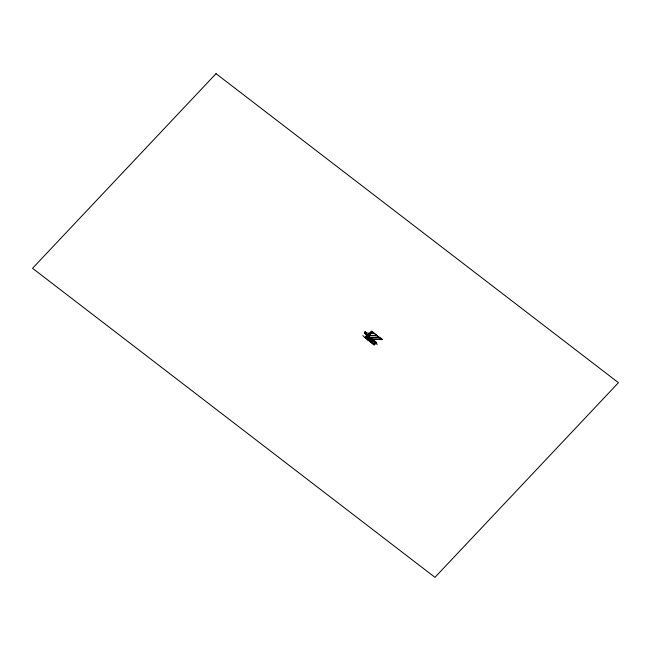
<?xml version="1.0" encoding="UTF-8"?>
<svg xmlns="http://www.w3.org/2000/svg" width="651" height="651" viewBox="0 0 651 651"><rect width="100%" height="100%" fill="white"/><g stroke="black" fill="none" stroke-linecap="round" stroke-linejoin="round"><path stroke-width="0.98" d="M364.495 337.218L362.794 335.566M367.392 336.534L369.556 338.138L365.097 331.693L364.641 332.946L376.579 342.564L374.122 344.981L365.276 337.845L366.594 335.745L377.222 344.314L369.849 341.539L372.307 339.122L381.966 339.659L371.33 331.09L367.734 335.436M365.276 337.845L367.782 335.468L377.531 335.916L379.802 337.747L370.053 337.299L367.595 339.716L375.399 342.068L373.129 340.237L365.317 337.885M367.473 336.453L365.699 338.195L366.31 338.398L372.331 331.676L377.181 335.59L367.408 335.167L365.105 337.43L374.317 344.851M368.116 340.123L370.565 337.714L380.591 337.893L382.576 339.496L372.551 339.317L370.102 341.726M374.301 333.483L364.641 332.946L366.912 336.323L370.5 333.654L366.253 338.634L368.035 336.071L365.097 331.693L364.902 333.499L376.449 342.76M365.195 337.503L372.323 340.359L369.475 338.219M216.034 73.661L32.55 268.302L434.966 577.339L618.45 382.698L216.034 73.661"/></g></svg>
